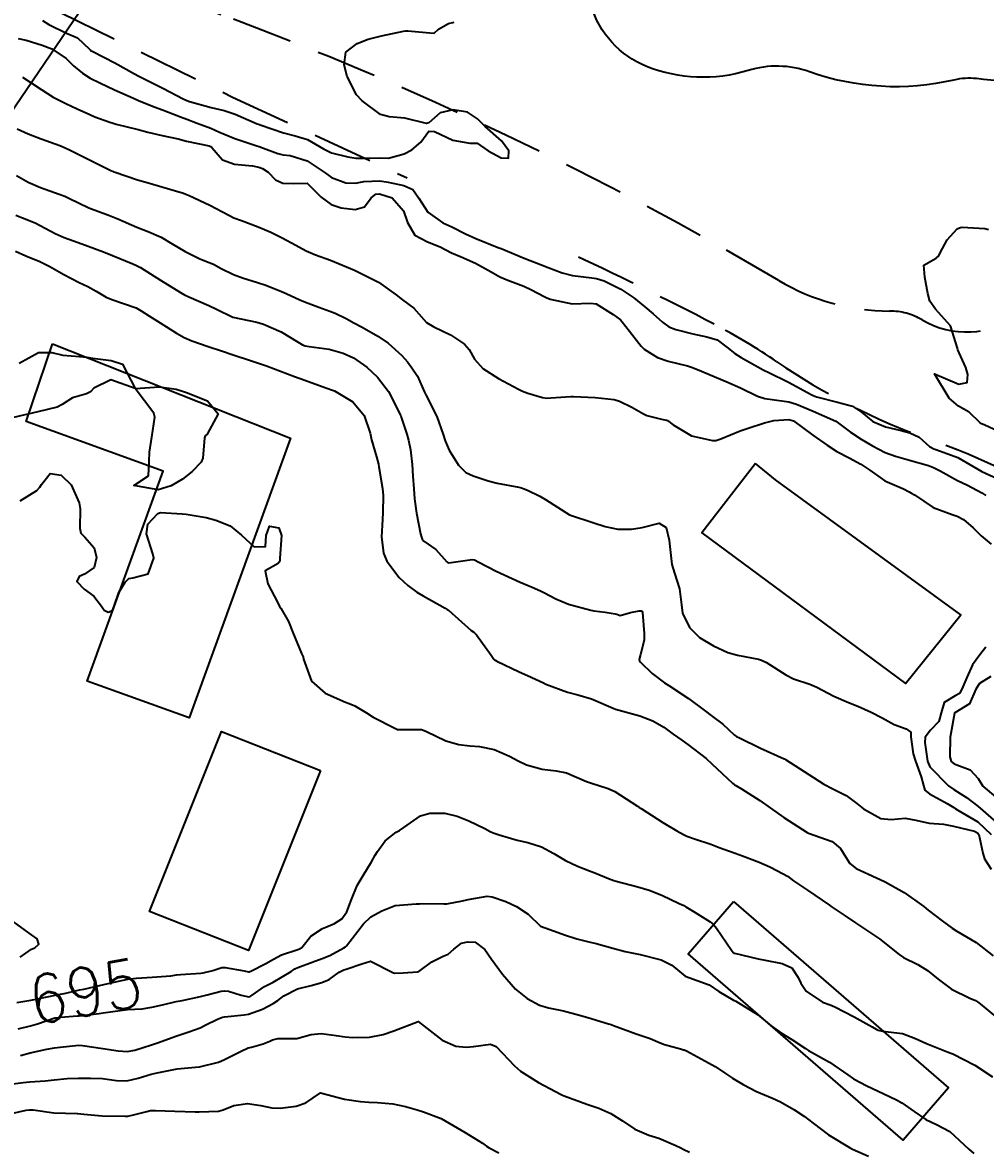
# Model space of a CAD drawing. Header units: metres. Extents: x 298520 to 308411, y 7433745 to 7450750.
# Drawn here: x 301433.8 to 301513.3, y 7442893 to 7442986.2 of the extents above; entities that cross this region are included whole.
import ezdxf
from ezdxf.enums import TextEntityAlignment as Align

# ---------------------------------------------------------------- set-up
doc = ezdxf.new("R2010")
doc.units = ezdxf.units.M
doc.header["$LTSCALE"] = 10
doc.linetypes.add('CONTINUO', pattern=[0])
doc.linetypes.add('DASHED', pattern=[0.75, 0.5, -0.25])
for name, color, linetype in [('Cotas', 45, 'Continuous'), ('Curvas de Nivel 1m', 11, 'Continuous'), ('Curvas de Nivel 5m', 15, 'Continuous'), ('Edificações', 30, 'Continuous'), ('Hidrografia', 140, 'Continuous'), ('TEXTO', 45, 'Continuous'), ('Vias Secundárias', 230, 'DASHED')]:
    doc.layers.add(name, color=color, linetype=linetype)
doc.styles.add('Style-STANDARD', font='STANDARD.shx')

msp = doc.modelspace()

# ---------------------------------------------------------------- linework, layer by layer
at = {"layer": 'Curvas de Nivel 1m', "flags": 128}
for points, elevation in [([(301435.427628444, 7442986.314075991), (301435.9501682712, 7442985.994727493), (301437.4158877445, 7442985.27704403), (301438.3235662673, 7442984.877860625), (301439.3060000202, 7442983.951453763), (301439.3516846452, 7442983.900035478), (301439.4019867942, 7442983.856948996), (301439.5847719786, 7442983.764471498), (301441.3918944536, 7442982.827714934), (301443.02878358, 7442981.913541341), (301443.3802091356, 7442981.729455428), (301443.719846527, 7442981.562808977), (301445.3656406551, 7442980.728223394), (301447.0438199121, 7442979.863090978), (301447.3515368885, 7442979.72195842), (301447.5661259298, 7442979.642484134), (301449.3458663688, 7442979.13490646), (301450.4160241665, 7442978.89629729), (301451.3405820038, 7442978.576469954), (301453.1622483826, 7442977.791706692), (301453.3320216851, 7442977.730292059), (301453.4119259136, 7442977.708585041), (301455.3220893999, 7442977.038139711), (301456.2811904582, 7442976.787659003), (301457.313999393, 7442976.478805916), (301458.6374676534, 7442975.7266545), (301459.2997210166, 7442975.400371235), (301460.6475658875, 7442975.050870156), (301461.2954745605, 7442974.945725627), (301462.037933077, 7442974.940135427), (301463.2960395627, 7442974.982225853), (301464.0010590597, 7442974.957754375), (301465.299366195, 7442975.294889079), (301465.9196057191, 7442975.640749677), (301466.6607879713, 7442976.278427036), (301467.3263133826, 7442977.179738558), (301467.7825842999, 7442977.15892014), (301469.3153296642, 7442976.427490664), (301470.7101916516, 7442976.180778214), (301471.3121353727, 7442976.184537895), (301472.2286433094, 7442975.560742743), (301473.2971514922, 7442974.973418799), (301473.9017332501, 7442974.939086766), (301473.9372786925, 7442975.543656389), (301473.3154691746, 7442976.386791355), (301471.9893135034, 7442977.563436042), (301471.3390639477, 7442978.184664342), (301470.5112506376, 7442978.749166669), (301469.3463648669, 7442978.944756263), (301468.2690147624, 7442978.685395525), (301467.335308208, 7442977.859090372), (301467.1332944796, 7442977.823655613), (301465.339053311, 7442978.253600667), (301464.0404296775, 7442978.359999694), (301463.34183966, 7442978.562235579), (301461.8232229967, 7442979.685296947), (301461.3601111476, 7442980.169589563), (301460.5872693677, 7442981.701934723), (301460.3439703608, 7442982.657264618), (301460.4856404201, 7442983.703759157), (301461.4102233049, 7442984.420600066), (301462.3061311435, 7442984.78894346), (301463.4167242611, 7442985.050695685), (301465.2239894448, 7442985.4459961), (301465.421241077, 7442985.472377277), (301465.5865809228, 7442985.473030049), (301467.4198127376, 7442985.309543332), (301467.7542359856, 7442985.281988014), (301468.1123298539, 7442985.613105878), (301468.9570012994, 7442986.077741288), (301469.4315295945, 7442986.174152686)], 687), ([(301433.4109168405, 7442984.82995363), (301434.080271718, 7442984.690588219), (301435.4058765196, 7442984.295921535), (301436.2032983117, 7442983.991996193), (301437.3949574461, 7442983.184014186), (301437.9986696094, 7442982.580510915), (301438.7302850528, 7442981.959789487), (301439.3770301029, 7442981.559482311), (301440.1507137057, 7442981.162716384), (301441.3629682647, 7442980.600064036), (301442.9361356538, 7442979.91416782), (301443.35105833, 7442979.724102567), (301444.6346495267, 7442979.179511132), (301445.343421333, 7442978.930402875), (301446.8291945039, 7442978.373899022), (301447.335989725, 7442978.167242073), (301448.2036415293, 7442977.851292762), (301449.3266223852, 7442977.420338728), (301450.0506990814, 7442977.100356853), (301451.3143519026, 7442976.572306557), (301453.1279991121, 7442975.969357743), (301453.3047095633, 7442975.909483936), (301453.6751677031, 7442975.784416248), (301454.8689950857, 7442975.336818434), (301455.297585203, 7442975.22678987), (301455.8803543182, 7442975.170897596), (301457.2928356323, 7442974.731832808), (301458.7620664301, 7442973.725208513), (301459.2791874547, 7442973.347015039), (301460.4772019609, 7442972.90422811), (301461.2748271829, 7442972.880987867), (301461.9469555322, 7442973.012546862), (301463.276883231, 7442973.066592679), (301463.982564052, 7442972.956218977), (301465.2733478437, 7442972.693053952), (301465.9939203216, 7442972.362908886), (301466.4932792643, 7442971.631544574), (301467.2458933106, 7442970.485067097), (301468.4950776383, 7442969.6073784), (301469.2295348123, 7442969.261750814), (301470.3497935283, 7442968.708735727), (301471.2203881748, 7442968.317087053), (301473.1031185291, 7442967.551097991), (301473.2122615392, 7442967.506282337), (301473.288200426, 7442967.472806142), (301475.2004456911, 7442966.698559123), (301476.5413575582, 7442966.16109964), (301477.1891707011, 7442965.916893123), (301478.3328159666, 7442965.488501018), (301479.1805398383, 7442965.242253404), (301480.777144314, 7442965.054270899), (301481.1785770571, 7442965.015975289), (301481.7944205246, 7442964.826143183), (301483.1699884231, 7442964.137111884), (301484.2530561995, 7442963.419098615), (301485.1554917422, 7442962.667443798), (301485.8443852518, 7442962.094104883), (301486.622839029, 7442961.387801177), (301487.1374188269, 7442961.01343485), (301487.7188440637, 7442960.789455812), (301489.1290850458, 7442960.437849439), (301490.2732574704, 7442960.200971001), (301491.121747548, 7442959.92868292), (301491.938488459, 7442959.327616437), (301492.5910696818, 7442958.801069402), (301493.1046548828, 7442958.48375786), (301494.9323221607, 7442957.453839495), (301495.0939168088, 7442957.389950461), (301495.1649675518, 7442957.360266829), (301495.2990210569, 7442957.286908448), (301497.0802210626, 7442956.413583898), (301498.855479449, 7442955.452702779), (301499.0643735132, 7442955.337080603), (301499.328109923, 7442955.237348078), (301501.0586000861, 7442954.788278185), (301502.3026688166, 7442954.448569548), (301503.0506874468, 7442953.967014262), (301503.9960721933, 7442953.180468454), (301505.0386307613, 7442952.741345706), (301506.3324027389, 7442952.447072432), (301507.0340548287, 7442952.258183685), (301507.8021645608, 7442951.909958961), (301508.6595007011, 7442951.125451252), (301509.020299554, 7442950.945483319), (301509.2775572159, 7442950.85889715), (301511.0097127638, 7442950.219697302), (301512.9929173043, 7442949.070000003), (301514.9839485963, 7442948.153129213)], 688), ([(301433.7655190759, 7442981.635745386), (301435.3616603431, 7442980.582869257), (301436.3107249763, 7442979.990421928), (301437.3476502236, 7442979.453291942), (301438.2885013013, 7442979.025515319), (301439.3387403708, 7442978.542306656), (301439.7494451504, 7442978.366217756), (301440.9981786191, 7442977.935021084), (301441.2523728159, 7442977.85144919), (301441.3318028597, 7442977.818555544), (301441.5038763895, 7442977.754701856), (301443.3238843735, 7442977.307804616), (301444.1237503141, 7442977.09508071), (301445.3169480015, 7442976.815379817), (301446.641213972, 7442976.538497836), (301447.3105167078, 7442976.366626911), (301449.1826333897, 7442975.96333681), (301449.3041911015, 7442975.924919816), (301449.421161596, 7442975.838226339), (301450.2850228776, 7442974.817300983), (301451.2894362927, 7442974.461898846), (301452.758684547, 7442974.324823322), (301453.2870892948, 7442974.207199058), (301453.5898207917, 7442974.089306869), (301454.0517898849, 7442973.778466915), (301454.677797441, 7442973.169858354), (301455.2741276035, 7442972.88102992), (301456.1673019791, 7442972.857748972), (301457.2743335262, 7442972.881622197), (301458.4342866471, 7442971.72828631), (301459.2537698161, 7442971.110167464), (301460.0992270163, 7442970.858218931), (301461.2481364441, 7442970.70460933), (301462.0114349212, 7442970.922484478), (301462.5629245616, 7442971.676999931), (301462.9522882985, 7442971.986904342), (301463.2662321171, 7442972.001481285), (301464.2942070915, 7442971.659687105), (301465.247102252, 7442970.595663187), (301465.5645665747, 7442969.645025264), (301466.1834886823, 7442968.596547337), (301467.2172040426, 7442968.048673828), (301468.2678329395, 7442967.609450847), (301469.2056965063, 7442967.11861347), (301469.9846927591, 7442966.804718697), (301471.1935253039, 7442966.277199981), (301472.4777484898, 7442965.557051691), (301473.1789382226, 7442965.152091838), (301473.8472303844, 7442964.872266456), (301475.1713610499, 7442964.374374568), (301475.7556647164, 7442964.108075449), (301476.9148064964, 7442963.503721665), (301477.067816606, 7442963.407253284), (301477.1616113367, 7442963.369403246), (301477.3493568581, 7442963.309793995), (301479.1573941443, 7442962.927684003), (301480.6790695995, 7442962.978128728), (301481.157556711, 7442962.913940682), (301482.5551048043, 7442962.029687503), (301483.1444350516, 7442961.58177474), (301483.290690529, 7442961.42852227), (301483.898457077, 7442960.655284095), (301484.8529814797, 7442959.412599362), (301485.1104980213, 7442959.168071711), (301486.2009857861, 7442958.490641048), (301487.1008622798, 7442958.174497553), (301488.6826792218, 7442957.778525725), (301489.0957996888, 7442957.648238457), (301489.8424614756, 7442957.352504563), (301491.0851210346, 7442956.820248696), (301491.9316719415, 7442956.475699541), (301493.0727802123, 7442955.967527205), (301494.4649844603, 7442955.295979332), (301495.060989903, 7442955.097259875), (301496.6572906708, 7442954.864413634), (301497.0584975426, 7442954.818023832), (301497.6767813514, 7442954.633734662), (301499.0509953741, 7442954.047806988), (301500.9293891235, 7442953.221135285), (301501.0422156433, 7442953.149833901), (301502.1399375969, 7442952.309371279), (301503.0284796631, 7442951.746235885), (301503.9661499157, 7442951.180567676), (301505.0146537439, 7442950.619095978), (301505.8515093011, 7442950.320377753), (301507.005602226, 7442949.995661453), (301508.5738868023, 7442949.551792856), (301508.9971581674, 7442949.402724211), (301509.549762796, 7442949.114431548), (301510.9851844261, 7442948.326712189), (301511.8176014382, 7442947.923776114), (301512.9753082456, 7442947.309094142), (301513.3285121624, 7442947.066444054)], 689), ([(301433.277780961, 7442973.516365665), (301434.2319250605, 7442972.97502242), (301435.2682008594, 7442972.528355512), (301436.8070967072, 7442971.98455821), (301437.2602817106, 7442971.804293761), (301437.5921135936, 7442971.642448479), (301439.2463373966, 7442970.854672826), (301440.9521222638, 7442970.219347177), (301441.2356885836, 7442970.114751958), (301441.6491981433, 7442969.925837195), (301443.2262582994, 7442969.244099521), (301444.1950413935, 7442968.86781409), (301445.2182332996, 7442968.411599536), (301446.1384464672, 7442967.870744712), (301447.2066101554, 7442967.229285117), (301448.4219931357, 7442966.626498398), (301449.1978440908, 7442966.332678658), (301449.5492214966, 7442966.187484786), (301450.1922179144, 7442965.825010493), (301451.1856324487, 7442965.324342964), (301451.9303618922, 7442965.053838547), (301453.1762619696, 7442964.679644357), (301453.8557368175, 7442964.465670519), (301455.1646236462, 7442963.930634197), (301455.5372265813, 7442963.756256911), (301456.6640686022, 7442963.253499042), (301457.1561259773, 7442963.060867307), (301458.231850529, 7442962.649472169), (301459.1489081133, 7442962.319080904), (301459.5902068577, 7442962.156218033), (301460.4912364774, 7442961.699775215), (301461.137855762, 7442961.352563857), (301461.8348172176, 7442960.980539178), (301463.1215267993, 7442960.243966338), (301463.9730321281, 7442959.661398856), (301465.1028130865, 7442958.639578217), (301465.5659844259, 7442958.111357543), (301465.9360410334, 7442957.637353146), (301466.3806547405, 7442956.925367701), (301466.9719959869, 7442955.621513823), (301467.0696940045, 7442955.405113349), (301467.9820567151, 7442953.610608609), (301468.511462807, 7442952.121786916), (301468.6833468049, 7442951.603395708), (301469.0113833941, 7442950.831072661), (301469.7652540543, 7442949.588414952), (301470.3896403971, 7442948.981655694), (301470.9842993087, 7442948.708200452), (301472.2382492796, 7442948.299509807), (301472.9784269425, 7442948.100963828), (301474.7455193577, 7442947.761991847), (301474.9747451755, 7442947.712787123), (301475.1134528112, 7442947.667056908), (301475.4620185486, 7442947.522663484), (301476.4968042471, 7442947.035671922), (301476.9655001388, 7442946.758283454), (301478.9529173042, 7442945.480000003), (301480.9432745359, 7442944.81714878), (301481.880118861, 7442944.504558804), (301482.9357824945, 7442944.287679352), (301484.061883336, 7442944.292887625), (301484.9330960159, 7442944.427871164), (301486.3517507962, 7442944.80346633), (301486.9334272271, 7442944.430992286), (301487.1674124826, 7442943.377555053), (301487.1861374356, 7442943.111462294), (301487.3843138277, 7442941.375186037), (301487.614541079, 7442940.650314711), (301488.0314339448, 7442939.368414838), (301488.1786622843, 7442938.047876336), (301488.2834421141, 7442937.365694756), (301488.8410498078, 7442936.173250354), (301489.672588678, 7442935.35160329), (301490.8227923869, 7442934.665005514), (301492.0235209652, 7442934.113134302), (301492.8114521619, 7442933.878990512), (301494.5414581005, 7442933.558095227), (301494.8057782606, 7442933.480730425), (301495.1957774993, 7442933.286071401), (301496.792740332, 7442932.252302781), (301497.4500922718, 7442931.92066074), (301498.7854469691, 7442931.492966489), (301499.3663310399, 7442931.234165866), (301500.7720847993, 7442930.497833), (301501.9909152806, 7442929.975210211), (301502.7600936503, 7442929.668423067), (301503.8536438007, 7442929.178992739), (301504.7482763079, 7442928.705900374), (301505.7519243046, 7442928.150811044), (301506.7394818542, 7442927.806454998), (301507.1257364327, 7442927.533095887), (301507.1225691991, 7442927.144155225), (301507.3158064761, 7442925.737966176), (301507.5082844371, 7442925.138069496), (301507.9873551226, 7442923.83674682), (301508.1696038123, 7442923.127699706), (301508.2915308433, 7442922.738301327), (301508.6761146055, 7442922.43973013), (301510.1331229836, 7442921.64049724), (301510.6649025783, 7442921.298527414), (301510.7843095015, 7442921.218387443), (301510.9937692416, 7442921.095037224), (301512.64854737, 7442920.11679437), (301513.7685632549, 7442919.062965314)], 691), ([(301433.236239475, 7442970.251478054), (301433.7895802829, 7442970.02165006), (301434.8159339709, 7442969.593338041), (301435.2268780845, 7442969.396078023), (301436.4704602506, 7442968.737456189), (301437.2170243988, 7442968.390709456), (301438.361095442, 7442967.968518223), (301439.2100186913, 7442967.670138707), (301440.4676961927, 7442967.203224959), (301441.2027909635, 7442966.917365922), (301442.8984382365, 7442966.210428144), (301443.1946777768, 7442966.086047256), (301443.310856232, 7442966.02501965), (301443.5157121503, 7442965.90515808), (301445.1778383569, 7442964.874736845), (301446.8104447997, 7442963.863524728), (301447.1609969062, 7442963.667960202), (301447.520158163, 7442963.495542157), (301449.152144001, 7442962.762669677), (301449.8007972241, 7442962.481595766), (301451.1429173042, 7442961.810000003), (301453.1370832046, 7442961.401060025), (301453.6857885585, 7442961.233350292), (301455.1252962148, 7442960.595260706), (301456.549536099, 7442959.748450721), (301456.9025801289, 7442959.534869194), (301457.1100231395, 7442959.450583532), (301457.4593778161, 7442959.386540288), (301459.1075362432, 7442959.181893895), (301460.2486420631, 7442958.847117715), (301461.1004565662, 7442958.443926192), (301462.2091324001, 7442957.678837852), (301463.0847758568, 7442956.855855257), (301463.9966580634, 7442955.660762597), (301464.9885269328, 7442953.705770842), (301465.012187148, 7442953.650307304), (301465.042058091, 7442953.564078679), (301465.5209507197, 7442952.135705859), (301465.6576786577, 7442951.640478583), (301465.8087223052, 7442950.840261855), (301465.9460798306, 7442949.635702565), (301466.0185612143, 7442948.669761638), (301466.0756207558, 7442947.633459452), (301466.1375782488, 7442946.805337657), (301466.3030761651, 7442945.629747622), (301466.6497641003, 7442943.901472596), (301466.7126419166, 7442943.623154135), (301466.772705739, 7442943.473506547), (301466.9198679521, 7442943.315064789), (301467.9127825978, 7442942.609867966), (301468.8030918367, 7442941.600998259), (301468.9018825217, 7442941.531014496), (301468.9888327935, 7442941.511903917), (301469.5557348783, 7442941.593471828), (301470.9050442103, 7442941.792690599), (301471.0875155032, 7442941.76002894), (301471.447618049, 7442941.571829491), (301472.8921666149, 7442940.833287382), (301474.2061077013, 7442940.213733708), (301474.8787087888, 7442939.916098974), (301475.8471011939, 7442939.515387245), (301476.5587327405, 7442939.193592286), (301476.8682481273, 7442939.033082304), (301477.8121661998, 7442938.541776382), (301478.8591396773, 7442938.102237311), (301480.6992770435, 7442937.616744108), (301480.8541745184, 7442937.585721415), (301480.9577288578, 7442937.562217212), (301481.873779939, 7442937.444687064), (301482.7268135348, 7442937.307017615), (301482.8512652575, 7442937.264795325), (301483.1205779003, 7442937.156932123), (301483.9672030185, 7442937.418857146), (301484.7049027392, 7442937.561004761), (301484.854391514, 7442937.557420981), (301484.948170628, 7442937.502895572), (301484.9794733765, 7442937.408101662), (301485.1053605154, 7442935.675699571), (301485.1167018618, 7442935.405743235), (301485.1038723256, 7442935.130792545), (301484.8109434581, 7442933.945076928), (301484.6883324242, 7442933.527493129), (301484.7304917823, 7442933.410724259), (301484.8019636042, 7442933.314629999), (301485.7808018452, 7442932.383184432), (301486.7852071402, 7442931.608983594), (301487.1378062478, 7442931.376451114), (301488.7673310825, 7442930.320918556), (301490.0561860935, 7442929.346967316), (301490.7477572405, 7442928.823993625), (301491.6151354598, 7442928.200381076), (301492.534959604, 7442927.312969368), (301492.641136835, 7442927.220491327), (301492.7315517415, 7442927.173443727), (301492.989969076, 7442927.047755267), (301494.7220147712, 7442926.199746695), (301496.6558828271, 7442925.328186692), (301496.713321728, 7442925.310442377), (301496.7426815933, 7442925.299027552), (301496.7847991207, 7442925.268921776), (301498.6945714345, 7442924.016942014), (301499.9418186775, 7442923.22741099), (301500.6792110609, 7442922.849375667), (301501.7754812065, 7442922.305025196), (301502.667362545, 7442921.634524074), (301503.2147971559, 7442921.184481204), (301504.6514129866, 7442920.403045491), (301505.500589726, 7442920.311066859), (301506.6518265873, 7442920.410618877), (301507.538751817, 7442920.247490328), (301508.6463672803, 7442920.016665074), (301509.8288362888, 7442919.924489167), (301510.6428927821, 7442919.76503186), (301512.3810567745, 7442919.338252933), (301512.6350341348, 7442919.220416434), (301512.7370316883, 7442919.078438288), (301513.0661795659, 7442917.522042902), (301513.214652298, 7442917.070973979), (301513.7589066939, 7442916.21712827)], 691.9999999999999), ([(301515.0330698007, 7442952.065249653), (301513.2283895478, 7442952.880780846), (301513.0418070469, 7442952.958974264), (301512.9635520917, 7442952.992599276), (301512.8620833415, 7442953.072712513), (301511.9319583107, 7442953.967035044), (301511.0564618072, 7442954.454450287), (301510.3017004761, 7442955.107612172), (301509.0929173043, 7442957.120000003), (301511.0806424787, 7442956.281678297), (301511.7667778066, 7442956.405615832), (301511.8456814258, 7442957.088708542), (301511.6572584395, 7442957.650372299), (301511.1107066099, 7442958.87893057), (301511.0130602594, 7442959.100998574), (301510.9661783985, 7442959.250463248), (301510.3920431977, 7442961.107508745), (301509.156498972, 7442962.478166771), (301508.6833568302, 7442963.124795609), (301508.5346268874, 7442963.760983156), (301508.2782859012, 7442965.129046317), (301508.2122144442, 7442966.115339992), (301509.2065649657, 7442966.696510762), (301509.442382686, 7442966.884710628), (301509.5582167432, 7442967.116547008), (301510.1239173043, 7442968.211000003), (301510.9652632049, 7442969.102676544), (301511.1501310447, 7442969.184458713), (301511.2340071158, 7442969.20898116), (301511.3752279122, 7442969.238788071), (301513.2336195832, 7442969.140227898), (301513.5279132137, 7442969.067050044)], 688), ([(301433.2051975091, 7442967.258020489), (301434.059558249, 7442966.875189439), (301435.1970637092, 7442966.414640497), (301436.0284814353, 7442965.991644362), (301437.183130486, 7442965.327545452), (301438.4616481766, 7442964.679067841), (301439.168518538, 7442964.333415587), (301439.8703681577, 7442963.94938824), (301440.6898894932, 7442963.468680802), (301441.1562730426, 7442963.265573841), (301442.1251473183, 7442962.948331), (301443.1496718135, 7442962.585450927), (301443.5862261005, 7442962.34233581), (301444.2699469406, 7442961.893094559), (301445.1348637232, 7442961.3430946), (301446.4857029036, 7442960.503133551), (301447.1172034974, 7442960.145746209), (301447.7686164817, 7442959.853443012), (301449.1083148868, 7442959.379758258), (301450.2803835777, 7442958.998073549), (301451.1020499322, 7442958.723262798), (301452.6955477344, 7442958.195397241), (301453.0956778555, 7442958.066055128), (301453.927699913, 7442957.781652178), (301455.0887836767, 7442957.356637242), (301456.2450354015, 7442956.913105276), (301457.0814911114, 7442956.597380716), (301458.8269358309, 7442955.9709508), (301459.0746055056, 7442955.888820141), (301459.2011717281, 7442955.845079813), (301459.5305498214, 7442955.713135515), (301461.0598692539, 7442954.820129979), (301461.9894277916, 7442953.6805349), (301462.4743121344, 7442952.229688106), (301462.6007811059, 7442951.674221366), (301463.0021431565, 7442950.285056823), (301463.1638070151, 7442949.668291106), (301463.208156928, 7442949.450412104), (301463.5124612161, 7442947.664604564), (301463.5620513232, 7442947.068964287), (301463.541557176, 7442945.664113605), (301463.5067281849, 7442945.10213301), (301463.4233373953, 7442943.664995803), (301463.5710350102, 7442942.324887656), (301463.8605226214, 7442941.66042395), (301464.8829058385, 7442940.315902291), (301465.5866210826, 7442939.639294446), (301466.3436984289, 7442939.103880607), (301466.864670694, 7442938.795338976), (301468.6747877427, 7442937.781728142), (301468.8536402387, 7442937.672293452), (301468.9458995686, 7442937.59907018), (301470.8364487076, 7442935.933140334), (301471.0347610008, 7442935.776847568), (301471.2543036563, 7442935.573679209), (301472.4773725494, 7442933.885459827), (301472.7035951238, 7442933.551489837), (301472.7523189869, 7442933.50065412), (301472.802118794, 7442933.470148981), (301472.9550532365, 7442933.394790618), (301474.7926137598, 7442932.499645554), (301475.4708403491, 7442932.20089525), (301476.7838192821, 7442931.590197794), (301476.9890749803, 7442931.497938426), (301478.7732769031, 7442930.837306595), (301479.6236509299, 7442930.617927962), (301480.7654246467, 7442930.293822835), (301482.7529173043, 7442929.430000003), (301484.7475500536, 7442928.873274936), (301485.8185078487, 7442928.468719496), (301486.7384426699, 7442927.932536562), (301487.5053263323, 7442927.372275913), (301488.225480703, 7442926.865123714), (301488.7244577921, 7442926.514048784), (301490.2249415958, 7442925.344879761), (301490.7065810035, 7442924.917579952), (301492.4046004991, 7442923.314174756), (301492.5584205989, 7442923.1885849), (301492.6809417253, 7442923.112442107), (301493.1435741396, 7442922.84003697), (301494.6687904245, 7442921.877312024), (301495.511567477, 7442921.281513501), (301496.6509512741, 7442920.472264664), (301498.5545229504, 7442919.241175919), (301498.6025269239, 7442919.210361861), (301498.6325052028, 7442919.198789854), (301498.6862580703, 7442919.185581647), (301500.62570034, 7442918.498303577), (301501.3182504085, 7442917.907874367), (301501.7685135786, 7442917.20266606), (301502.100105426, 7442916.689881489), (301502.6037530798, 7442916.273577563), (301504.2842902265, 7442915.484861973), (301504.5947485005, 7442915.353119629), (301504.9950731033, 7442915.165978446), (301506.5799671016, 7442914.286653162), (301508.1930239737, 7442913.125548403), (301508.3928643392, 7442912.95415627), (301508.5597924919, 7442912.807518769), (301509.7121480735, 7442911.947552451), (301510.5453431509, 7442911.342584664), (301510.9361024319, 7442911.096068152), (301512.5287647522, 7442910.136496529), (301513.9295160742, 7442909.058751022)], 693), ([(301433.4986050837, 7442958.023914686), (301435.1019273431, 7442958.901003882), (301436.1856270755, 7442958.905619329), (301437.0998963279, 7442958.677902369), (301438.4942712894, 7442958.570739876), (301439.0983618704, 7442958.504456624), (301439.5674995309, 7442958.422835144), (301441.0960521926, 7442958.243488834), (301442.0280242062, 7442957.920648935), (301443.0729173043, 7442955.910000003), (301445.0747177203, 7442956.060041613), (301446.4592809406, 7442955.866136367), (301447.0701986413, 7442955.678755806), (301447.3295538664, 7442955.596849823), (301449.0589952866, 7442954.911865499), (301449.9195063925, 7442953.826851168), (301449.0260829934, 7442952.156568921), (301448.865954775, 7442952.000133492), (301448.8093068243, 7442951.842136108), (301448.6672343247, 7442950.173949048), (301448.5390814847, 7442949.844538363), (301447.7884447691, 7442949.048401278), (301446.9785035381, 7442948.418623383), (301446.0462745631, 7442947.873899645), (301444.969583971, 7442947.55666667), (301442.9729173043, 7442947.910000003), (301444.1711341841, 7442948.707980762), (301444.2445085636, 7442949.897484091), (301444.2520334255, 7442950.649688041), (301444.4574424551, 7442951.888482126), (301444.6920174956, 7442953.537785834), (301444.621109124, 7442953.886327126), (301443.0729173043, 7442955.910000003), (301441.0799296624, 7442956.63123582), (301439.6715736007, 7442955.951020159), (301439.3853093099, 7442955.63809352), (301439.0656792655, 7442955.47746409), (301437.8937506376, 7442955.138333336), (301437.0522582709, 7442954.602731113), (301436.6491062052, 7442954.383806309), (301435.0429173043, 7442954.000000004), (301433.0379055548, 7442953.52882505)], 694), ([(301433.5729555844, 7442946.634690803), (301434.9678561729, 7442947.493886868), (301435.2132051507, 7442947.754857857), (301435.3349128999, 7442947.996380048), (301436.0709949012, 7442948.900143061), (301436.9807258535, 7442948.760854923), (301437.8039281392, 7442947.971689896), (301438.4487723656, 7442946.474329688), (301438.5310929419, 7442945.964218247), (301438.5215599496, 7442944.371544094), (301438.605711715, 7442943.963172059), (301438.9196596507, 7442943.634234645), (301439.7061743133, 7442942.743374413), (301439.8745482464, 7442941.945425539), (301439.6987123818, 7442941.139967511), (301438.8821302088, 7442940.574193639), (301438.4637498047, 7442940.379552465), (301438.2705033623, 7442939.966054414), (301438.8666757045, 7442939.335840032), (301439.6735523219, 7442938.760322274), (301440.2886000284, 7442937.938464764), (301440.5232006099, 7442937.608444612), (301440.8479473777, 7442937.433007341), (301441.2056622452, 7442937.570128902), (301441.3345070387, 7442937.925184106), (301441.7311381086, 7442939.054441406), (301442.2399803116, 7442939.916329374), (301442.5594975883, 7442940.231374535), (301442.8783450277, 7442940.271848232), (301444.1629756288, 7442940.617960503), (301444.6287911216, 7442941.892741265), (301444.5474921412, 7442942.252605474), (301444.0164821688, 7442943.899064355), (301444.1352843564, 7442944.697623635), (301444.9482821174, 7442945.580987548), (301445.1737517096, 7442945.662439678), (301446.9484135041, 7442945.55974666), (301447.2782693724, 7442945.526390268), (301448.9441623559, 7442945.25633678), (301449.7271603601, 7442945.042175942), (301450.9342141922, 7442944.563125866), (301451.8556942, 7442943.800672234), (301452.9133863935, 7442942.836908928), (301453.8308016753, 7442942.863774535), (301453.8971149936, 7442943.780258026), (301454.1626308182, 7442944.549583101), (301454.9325362034, 7442944.411259947), (301455.1539895604, 7442943.766533919), (301455.0286072239, 7442941.892578786), (301455.0275396882, 7442941.768130668), (301455.0249341712, 7442941.644266888), (301454.8984139467, 7442941.469776165), (301453.8026847321, 7442940.867395838), (301454.0289596904, 7442939.77843958), (301454.857343589, 7442938.212628479), (301455.0048282326, 7442937.91815076), (301455.0945271819, 7442937.766375855), (301455.7474203237, 7442936.661866809), (301456.0983589457, 7442935.751018378), (301456.8072612414, 7442934.029595815), (301456.9424670457, 7442933.738604506), (301456.9815581053, 7442933.557750298), (301457.6525306419, 7442931.731303872), (301458.7683328689, 7442930.747704314), (301460.4509007992, 7442930.009681902), (301460.755960021, 7442929.901833545), (301461.2160876901, 7442929.693052447), (301462.1829245032, 7442929.114115935), (301462.7439336129, 7442928.771630872), (301464.5277731618, 7442927.859288473), (301464.7339550413, 7442927.753773713), (301464.8219529383, 7442927.736831786), (301466.7341069482, 7442927.738964401), (301467.0845117137, 7442927.616484059), (301468.7250326768, 7442926.811537259), (301469.7938936993, 7442926.517589741), (301470.7212279688, 7442926.411066445), (301471.5012473222, 7442926.348816902), (301472.7184962998, 7442926.107899548), (301473.99473728, 7442925.537181804), (301474.7071578321, 7442925.146035192), (301475.3995891823, 7442924.822414261), (301476.6973694162, 7442924.463474132), (301477.8421771792, 7442924.34207871), (301478.693142627, 7442924.161688183), (301480.3528915858, 7442923.46330026), (301480.6815951221, 7442923.327781786), (301482.1254076833, 7442922.886290126), (301482.6749745245, 7442922.635722033), (301484.5442769043, 7442921.411186407), (301484.6618144773, 7442921.336478206), (301484.8576333871, 7442921.210341888), (301486.6429166943, 7442920.056626006), (301487.7925396065, 7442919.372605669), (301488.3441125233, 7442919.078343857), (301488.6287571377, 7442918.943983343), (301489.2648062783, 7442918.715345597), (301490.622226983, 7442918.270967877), (301491.3000971876, 7442918.010170484), (301492.6150893957, 7442917.527209151), (301493.2389671642, 7442917.303739504), (301494.6078377664, 7442916.78204621), (301495.4953086086, 7442916.389782613), (301496.5985536512, 7442915.833634702), (301496.950533129, 7442915.618763952), (301497.4482722684, 7442915.25716968), (301498.5816123241, 7442914.486334657), (301500.4096519722, 7442913.221532657), (301500.5618319197, 7442913.111461545), (301501.7029900717, 7442912.3513581), (301502.5488377536, 7442911.782044933), (301503.4581819099, 7442911.180847357), (301504.5321755824, 7442910.453885209), (301506.1691438227, 7442909.153437738), (301506.5105119736, 7442908.909466933), (301507.6983339736, 7442908.325579626), (301508.5000771812, 7442907.8359877), (301509.3808925131, 7442907.111120252), (301510.4847938429, 7442906.28765387), (301512.0099013456, 7442905.55236982), (301512.4757734233, 7442905.365611905), (301512.6416850943, 7442905.244590374), (301512.8382956345, 7442905.074519329), (301514.4534789444, 7442903.754109349)], 694), ([(301513.7189951044, 7442932.135415581), (301512.787626613, 7442931.540930878), (301512.4931299362, 7442931.074346814), (301511.9700065385, 7442929.876755767), (301510.7533153574, 7442929.12653688), (301510.7358476623, 7442929.117502884), (301510.7313028551, 7442929.100216147), (301510.4309572715, 7442927.408060238), (301510.3660857117, 7442927.103668318), (301510.3371244175, 7442925.483384667), (301510.4606395343, 7442925.10252278), (301510.7101160925, 7442924.913252555), (301512.0378586792, 7442924.421403226), (301512.689310075, 7442923.709277077), (301513.063480088, 7442923.066194376), (301514.6694563776, 7442921.703907328)], 689), ([(301433.4296409171, 7442903.02848645), (301434.4418659644, 7442903.273244013), (301435.0243177681, 7442903.42119648), (301436.4521315012, 7442903.927613135), (301436.496514405, 7442903.935296376), (301436.9227784154, 7442903.975277782), (301438.3200028614, 7442904.086034102), (301438.4450020168, 7442904.098980844), (301440.1045666536, 7442904.286938234), (301440.4487983126, 7442904.332067226), (301441.8341598532, 7442904.53729829), (301442.4533169579, 7442904.603310245), (301443.6703015631, 7442904.682225281), (301444.4565344598, 7442904.79781037), (301445.3254123936, 7442905.011540596), (301446.4639733859, 7442905.263738779), (301446.9567203167, 7442905.363917726), (301448.4706092209, 7442905.686127779), (301448.5932470701, 7442905.716616183), (301449.0178908493, 7442905.834550269), (301450.1808115388, 7442906.118006895), (301450.4762672166, 7442906.154991234), (301450.7788971906, 7442906.11840613), (301451.8425862758, 7442905.799454968), (301452.4709287039, 7442905.657426648), (301452.5805609082, 7442905.679624329), (301452.7301057467, 7442905.787428119), (301453.7496645456, 7442906.507863929), (301454.4840601307, 7442906.884282642), (301455.9594258872, 7442907.748002375), (301456.2714171567, 7442907.968246347), (301456.4980329457, 7442908.081042768), (301457.6996219436, 7442908.533429764), (301458.5095348465, 7442908.827836154), (301459.1430579726, 7442909.084119724), (301460.2997007066, 7442909.702232171), (301460.4370928755, 7442909.787558259), (301460.5246558976, 7442909.873859331), (301461.9458728508, 7442911.67895567), (301462.5489449741, 7442912.272766997), (301463.447810744, 7442912.767229929), (301464.5585410233, 7442913.21237191), (301466.293442898, 7442913.357195756), (301466.5602791804, 7442913.356187617), (301466.8021513858, 7442913.37593291), (301468.5603052574, 7442913.338795315), (301468.8140459678, 7442913.343798035), (301470.1176385195, 7442913.584452791), (301470.4652786237, 7442913.680116823), (301470.5649075505, 7442913.712683082), (301472.1428162317, 7442913.982896032), (301472.5686488391, 7442913.932102329), (301473.6839023679, 7442913.538790152), (301474.558966602, 7442913.134929783), (301475.532328959, 7442912.49492127), (301476.5429173043, 7442911.510000004), (301478.0181865225, 7442910.968257607), (301478.5359289842, 7442910.781167993), (301479.5379208947, 7442910.464895331), (301480.5304554208, 7442910.213811664), (301481.1326405928, 7442910.054631133), (301482.5166160158, 7442909.676580775), (301483.5462506376, 7442909.41966667), (301484.5108329049, 7442909.20156007), (301484.7730916025, 7442909.14456966), (301486.5062010463, 7442908.718374207), (301487.4055015063, 7442908.279995487), (301488.4929173043, 7442907.360000003), (301490.4860147382, 7442906.649743398), (301491.2599923658, 7442906.10759301), (301492.4737999416, 7442905.398263732), (301492.6735694613, 7442905.307993482), (301494.4566676356, 7442904.206688758), (301495.5977421429, 7442903.278451755), (301496.4368794495, 7442902.66621452), (301497.3049505124, 7442902.130200706), (301498.4243946281, 7442901.387732388), (301498.6676389859, 7442901.237552786), (301500.4084740675, 7442900.257117545), (301501.9382235442, 7442899.204546942), (301502.3897403126, 7442898.88230083), (301503.4989126406, 7442898.298124167), (301504.3802905927, 7442897.907328841), (301505.9352873666, 7442897.154376304), (301506.3704887695, 7442896.907146525), (301507.4142642323, 7442896.185075969), (301508.3569000634, 7442895.518275922), (301509.2437403715, 7442895.111091773), (301510.3444356672, 7442894.534557529), (301511.928827681, 7442893.0839409), (301512.3193310728, 7442892.721376856)], 696), ([(301433.5819114139, 7442908.944127871), (301434.5165504476, 7442909.585542896), (301434.8057886707, 7442909.718513266), (301435.1181872609, 7442910.001070954), (301434.9893311358, 7442910.464868938), (301434.5307379536, 7442910.792064931), (301432.8158313062, 7442912.027270864)], 694), ([(301433.6014598983, 7442900.827648468), (301434.4132675761, 7442901.04502719), (301435.7764718757, 7442901.349555699), (301436.4175986567, 7442901.448135251), (301436.8865709472, 7442901.506979621), (301438.4198869574, 7442901.656965313), (301438.7292125577, 7442901.647516967), (301440.4175708583, 7442901.405355405), (301441.6885812117, 7442901.193840547), (301442.4152457454, 7442901.142844112), (301443.0544019862, 7442901.265758055), (301444.4208630452, 7442901.6845741), (301445.0171733537, 7442901.881086162), (301446.4283525643, 7442902.403526006), (301447.5218031601, 7442902.759318473), (301448.4354989988, 7442903.09816946), (301448.924623419, 7442903.348562451), (301449.8850180431, 7442903.825578995), (301450.2914103635, 7442903.975352298), (301450.4458083449, 7442904.012736049), (301452.0665624269, 7442904.177817466), (301452.4495350114, 7442904.23118048), (301453.5914228438, 7442904.643105999), (301454.4630209226, 7442905.110241222), (301454.8694523858, 7442905.361387711), (301455.3581853754, 7442905.756720982), (301456.4787432352, 7442906.322593091), (301457.6027726394, 7442906.607723348), (301458.4841555355, 7442906.843823131), (301459.1031616953, 7442907.097427444), (301459.9345423303, 7442907.705583753), (301460.3064574257, 7442907.891192366), (301460.4965466568, 7442907.941956835), (301461.7951612103, 7442908.389007552), (301462.5070744366, 7442908.61380883), (301464.4105390018, 7442907.650823786), (301464.4924965286, 7442907.607922436), (301465.2056653702, 7442907.639308783), (301466.3934282738, 7442907.722519157), (301466.4950970939, 7442907.765319317), (301467.5721961291, 7442908.544089737), (301468.5143379556, 7442909.028043428), (301468.9332533312, 7442909.179249357), (301469.3994654599, 7442909.591234522), (301470.0252203865, 7442910.087751404), (301470.529253137, 7442910.213583283), (301471.1475828371, 7442910.189203519), (301471.9596797205, 7442909.558448567), (301472.5111987886, 7442908.768765626), (301473.3968335156, 7442907.540960842), (301474.4806735497, 7442906.305624547), (301475.4509181184, 7442905.520219996), (301476.4648504063, 7442904.972206804), (301477.2061910969, 7442904.754392999), (301478.4581466197, 7442904.495287692), (301479.7691721006, 7442904.150845339), (301480.4502765195, 7442903.950614351), (301482.1746246214, 7442903.434024394), (301482.3824537123, 7442903.371033035), (301482.4421141606, 7442903.34968564), (301482.5815775095, 7442903.288538582), (301484.4348784951, 7442902.606119089), (301485.6064390095, 7442902.222972809), (301486.4277268833, 7442901.870957909), (301486.7740426437, 7442901.732434122), (301488.0948252621, 7442901.364921384), (301488.3524600264, 7442901.291286717), (301488.4220137409, 7442901.269643673), (301488.590620624, 7442901.188908737), (301490.4116726026, 7442900.21552984), (301490.9776890958, 7442899.900544771), (301491.8366105423, 7442899.318494605), (301492.3972448214, 7442898.931834481), (301493.2694412644, 7442898.421483049), (301494.3812634535, 7442897.846409949), (301495.7169248708, 7442897.276559928), (301496.3700509994, 7442896.983369516), (301497.4723653981, 7442896.361738986), (301498.3583006024, 7442895.778329813), (301499.071320359, 7442895.232815973), (301500.3385704625, 7442894.263543883), (301502.0594092209, 7442893.202635085), (301502.3217895406, 7442893.087223638), (301503.6293311466, 7442892.493581821)], 697), ([(301432.3785084328, 7442898.402741907), (301433.8188320569, 7442898.578148328), (301434.3822950033, 7442898.635179938), (301435.6463344767, 7442898.728712258), (301436.3851630215, 7442898.796381151), (301437.4541351961, 7442898.902101454), (301438.3877793053, 7442898.950800069), (301439.3874953635, 7442898.950432653), (301440.3874604071, 7442898.909540192), (301441.5486621471, 7442898.759359378), (301442.385054331, 7442898.719135117), (301443.3384564558, 7442898.950716204), (301444.3937090285, 7442899.276114954), (301444.9034541597, 7442899.374218372), (301446.4004664484, 7442899.696609613), (301446.537709991, 7442899.721786183), (301448.0476541464, 7442899.843552634), (301448.376983343, 7442899.866457883), (301448.4031825175, 7442899.866521331), (301449.9647563524, 7442900.267012691), (301450.4091555374, 7442900.443823324), (301451.7718848176, 7442901.155082183), (301452.4193674295, 7442901.43501252), (301452.6928922095, 7442901.51457106), (301453.6469681928, 7442901.777759494), (301454.2019011828, 7442901.995481098), (301454.4262324092, 7442902.101510497), (301454.87024797, 7442902.206258127), (301456.427766295, 7442902.224899077), (301457.6057905187, 7442902.553634401), (301458.4319869234, 7442902.626961922), (301459.6635789409, 7442902.474678536), (301460.4294949506, 7442902.357764632), (301461.0393771995, 7442902.301200991), (301462.4295214735, 7442902.330416932), (301463.5488866462, 7442902.541687847), (301464.4350608665, 7442902.864356223), (301466.4429173043, 7442903.620000003), (301468.427679209, 7442902.076190479), (301469.5533520869, 7442901.588695657), (301470.4220525479, 7442901.493524367), (301471.0122030185, 7442901.571160718), (301472.4248780886, 7442901.746078435), (301472.8871988015, 7442901.54535719), (301474.4071977031, 7442899.958039895), (301474.9072690479, 7442899.524956487), (301476.3892171395, 7442898.596655687), (301478.2605659383, 7442897.59577324), (301478.3737997853, 7442897.538832069), (301478.4914395729, 7442897.478814782), (301480.3662560486, 7442896.793874441), (301481.375614534, 7442896.457382945), (301482.3588383318, 7442896.022102757), (301483.3100341604, 7442895.420428835), (301484.3428768095, 7442894.740633687), (301485.4902973041, 7442894.243752491), (301486.3317998352, 7442893.982168735), (301487.726697373, 7442893.368943302), (301488.1320295507, 7442893.173837195), (301488.3201548656, 7442893.08375613), (301488.8519674187, 7442892.820262007)], 697.9999999999999), ([(301432.8644252407, 7442896.024884923), (301434.0731765672, 7442896.295392069), (301434.3560882544, 7442896.327095021), (301434.6661052842, 7442896.315435805), (301436.3539785831, 7442896.08612789), (301438.2961894288, 7442896.017873897), (301438.353492567, 7442896.01752628), (301438.8429173043, 7442895.955100004), (301440.3517490237, 7442895.82317195), (301442.2553854353, 7442895.81488229), (301442.3518456437, 7442895.802833944), (301442.4619564433, 7442895.798758054), (301442.9300109004, 7442895.904229068), (301444.049406743, 7442896.19964209), (301444.3566743186, 7442896.265701432), (301444.7523877785, 7442896.279582595), (301446.3565453049, 7442896.222800056), (301448.0300928703, 7442896.169346143), (301448.3560562545, 7442896.153895023), (301449.9576280979, 7442896.22327485), (301450.3580187201, 7442896.330141585), (301451.2255508265, 7442896.671033687), (301452.3634677908, 7442896.845048658), (301453.4456766167, 7442896.695568785), (301454.3600684534, 7442896.485114917), (301455.057488338, 7442896.45713116), (301456.3619113007, 7442896.639399654), (301457.1814870514, 7442896.915095515), (301458.3729173043, 7442897.720000003), (301460.3681117179, 7442897.219441368), (301461.6871785312, 7442897.001234963), (301462.3657688369, 7442896.955153264), (301463.0848749292, 7442896.943659397), (301464.3647585452, 7442896.834124096), (301465.4004841762, 7442896.601674206), (301466.3597906129, 7442896.317330869), (301466.8866871704, 7442896.150557744), (301468.3529173043, 7442895.600000003), (301470.336055094, 7442894.455852651), (301471.7555502973, 7442893.558510509), (301472.1008943412, 7442893.333472658), (301472.3193823263, 7442893.196502212), (301473.095893284, 7442892.761408347)], 699)]:
    msp.add_lwpolyline(points, dxfattribs=dict(at, elevation=elevation))
at = {"layer": 'Curvas de Nivel 5m', "flags": 128}
for points, elevation in [([(301433.326207706, 7442977.359040181), (301434.2540299394, 7442976.947817771), (301435.3182803172, 7442976.536301288), (301436.8665013066, 7442975.984464164), (301437.3101770799, 7442975.797318377), (301437.6488004955, 7442975.635591858), (301439.2955752602, 7442974.803863738), (301441.0730621681, 7442973.933147831), (301441.2153580202, 7442973.86411298), (301441.2819393675, 7442973.832206324), (301441.4307512956, 7442973.779179467), (301443.275385378, 7442973.156807385), (301444.248961401, 7442972.871637069), (301445.2698409651, 7442972.572366086), (301447.0824003244, 7442972.044163791), (301447.2641080649, 7442971.979076069), (301447.5425698477, 7442971.857203478), (301449.2514329961, 7442971.074379459), (301450.817165612, 7442970.238414183), (301451.2362005162, 7442970.028880795), (301451.8469897989, 7442969.803859279), (301453.2278687483, 7442969.285144406), (301454.2762086983, 7442968.826972304), (301455.2189302874, 7442968.361298317), (301456.3592391851, 7442967.748536784), (301457.206293128, 7442967.298388254), (301457.9685462005, 7442966.965192708), (301459.1947586567, 7442966.509423502), (301461.1829173043, 7442965.690000003), (301463.1731357803, 7442964.691847605), (301464.6334706444, 7442963.65529447), (301465.1589173372, 7442963.250003293), (301466.0812267623, 7442962.565083981), (301466.9051910887, 7442961.623565897), (301467.1390518893, 7442961.362305677), (301467.7434430673, 7442961.004232469), (301469.1240695523, 7442960.343483211), (301470.2736990998, 7442959.582588277), (301470.6684331875, 7442959.136517969), (301471.1006172145, 7442958.339991019), (301471.7775929812, 7442957.563153247), (301473.0808995356, 7442956.748815426), (301474.7242029163, 7442955.877311204), (301475.065514492, 7442955.703145854), (301475.509014164, 7442955.52330855), (301476.7223620171, 7442955.167874303), (301477.0591925507, 7442955.127524643), (301477.4139131636, 7442955.141913318), (301479.0607358328, 7442955.261852864), (301479.2834257388, 7442955.255036853), (301481.0601238572, 7442955.180655302), (301482.6439445882, 7442955.021397899), (301483.0574423478, 7442954.882504357), (301484.0885809226, 7442954.383615909), (301485.0470842825, 7442953.82669782), (301485.3327117632, 7442953.692621332), (301486.5515379939, 7442953.387370694), (301486.9615876062, 7442953.300683417), (301487.0417701578, 7442953.265285352), (301487.4941731182, 7442952.91962791), (301489.0293987658, 7442952.008146159), (301490.7363387347, 7442951.632368039), (301491.0258610398, 7442951.634373554), (301491.4480827214, 7442951.754641525), (301493.0340080774, 7442952.419077321), (301493.6992309842, 7442952.640427462), (301495.0408797237, 7442953.086241941), (301495.8147967878, 7442953.278421811), (301497.0438458757, 7442953.352857146), (301497.4406213174, 7442953.256022964), (301499.0311623768, 7442952.064507259), (301500.2080851733, 7442951.228148324), (301501.015460589, 7442950.72288565), (301502.0324866448, 7442950.179682358), (301502.9998845411, 7442949.654482457), (301503.7530492173, 7442949.182398683), (301504.9842329053, 7442948.301560108), (301506.5077722118, 7442947.624541966), (301506.9752851179, 7442947.386781363), (301507.1304236329, 7442947.30360766), (301507.431705677, 7442947.143118178), (301508.9574141474, 7442946.08645621), (301510.5481377353, 7442945.504799359), (301510.9470551923, 7442945.375859206), (301511.477125592, 7442945.09198688), (301512.2708541966, 7442944.414572121), (301512.9295925949, 7442943.737529062), (301513.767584785, 7442943.06155333)], 690), ([(301513.3224286918, 7442934.560397478), (301512.811307068, 7442933.908976383), (301512.2118157152, 7442933.078866527), (301511.7455740966, 7442932.038828658), (301511.3498236981, 7442931.091496408), (301511.1397013235, 7442930.732349467), (301510.7741461807, 7442930.51525843), (301509.8840542418, 7442929.990915429), (301509.6345782806, 7442929.111183394), (301509.4395208831, 7442928.419525646), (301508.7385819467, 7442927.68646425), (301508.3212389148, 7442927.126175179), (301508.2754058127, 7442926.673813052), (301508.5059515294, 7442925.123104489), (301508.7059066707, 7442924.652624431), (301510.2421794334, 7442923.104407381), (301510.6797834, 7442922.786609577), (301511.7227284715, 7442922.133578221), (301512.6663862488, 7442921.416894458), (301513.0611975008, 7442921.066017203), (301514.6422720816, 7442919.673651828)], 690), ([(301433.3014631996, 7442905.184715808), (301434.4667566661, 7442905.393936183), (301436.2352696052, 7442905.748234674), (301436.471124279, 7442905.800697474), (301436.6205408191, 7442905.828629699), (301437.3559983566, 7442905.971169192), (301438.2571030841, 7442906.180174108), (301438.4756135361, 7442906.22962318), (301438.827445706, 7442906.30575295), (301440.4803639475, 7442906.680941005), (301441.4604065517, 7442906.903046448), (301442.4850262218, 7442907.120891752), (301443.1803281261, 7442907.208702094), (301444.4869085718, 7442907.289126757), (301446.0245740807, 7442907.403249434), (301446.4890108753, 7442907.469357106), (301446.8339796327, 7442907.512047526), (301448.4906343853, 7442907.611708112), (301448.6918424697, 7442907.637056148), (301449.4976702833, 7442907.829952474), (301450.248317893, 7442908.070807521), (301450.496836388, 7442908.081272249), (301452.0727045384, 7442907.796303194), (301452.4374528771, 7442907.735908458), (301452.4924032474, 7442907.738594315), (301452.5356505132, 7442907.746403498), (301452.6357098424, 7442907.788572079), (301453.8594842771, 7442908.41951001), (301454.5079324465, 7442908.771009482), (301455.153077934, 7442909.120646663), (301456.5205773293, 7442909.584001675), (301456.6406046244, 7442909.619325695), (301456.8274185017, 7442909.736954992), (301457.5877085284, 7442910.674101886), (301458.5386765197, 7442911.295921552), (301458.8342456394, 7442911.422786248), (301459.531401384, 7442911.710115163), (301460.1554109072, 7442912.095334812), (301460.5528755603, 7442912.695825608), (301460.9471916802, 7442913.694235887), (301461.4118484326, 7442914.85612681), (301461.8926338495, 7442915.680504256), (301462.6043476345, 7442916.813033028), (301462.9090551318, 7442917.367879593), (301463.0758978853, 7442917.665370197), (301463.7344475521, 7442918.550765943), (301464.6370200585, 7442919.256850287), (301464.8953160026, 7442919.389914034), (301465.2538756945, 7442919.640835628), (301466.6527439744, 7442920.602667014), (301467.4155828431, 7442920.848231279), (301468.6513035465, 7442920.825749485), (301469.6553398656, 7442920.582389052), (301470.6421173798, 7442920.193338375), (301471.9478945083, 7442919.560275347), (301472.3894616489, 7442919.312570478), (301472.6293811747, 7442919.196387047), (301473.141479191, 7442919.03116414), (301474.6236946813, 7442918.607737706), (301475.5083282989, 7442918.403247359), (301476.6184158832, 7442918.049857892), (301477.6361168043, 7442917.489768009), (301478.6073026226, 7442916.918531833), (301479.6108686635, 7442916.46188801), (301480.59912658, 7442916.080927578), (301481.0440136035, 7442915.899930553), (301482.1529626897, 7442915.436599322), (301482.5905819272, 7442915.274308197), (301482.8079396497, 7442915.209520239), (301484.5831446564, 7442914.758490141), (301485.5105842428, 7442914.469042026), (301486.5728755106, 7442914.053880421), (301488.0039325135, 7442913.368384775), (301488.3931272905, 7442913.194412714), (301488.5603607716, 7442913.104346736), (301489.2312816511, 7442912.678133347), (301490.5480948337, 7442911.857752952), (301490.8339566499, 7442911.623835405), (301491.0678047619, 7442911.332126691), (301492.3094568682, 7442909.519657204), (301492.4650978083, 7442909.310717296), (301492.4903240287, 7442909.287965967), (301492.5125996181, 7442909.278231394), (301492.564207857, 7442909.257673278), (301494.5081162436, 7442908.809893942), (301495.1104632309, 7442908.680382442), (301496.5044467197, 7442908.422941552), (301497.2868856527, 7442908.04431567), (301497.8327318642, 7442907.249902785), (301498.0380524116, 7442906.796394142), (301498.4818302871, 7442906.131298279), (301499.836278791, 7442905.226366389), (301500.4694451859, 7442904.988525447), (301500.8505417703, 7442904.832791161), (301502.4551281499, 7442904.01405638), (301503.9413113875, 7442903.177524093), (301504.2667599448, 7442902.998202974), (301504.4403923935, 7442902.917508928), (301504.78876144, 7442902.817169118), (301506.4376695318, 7442902.625222762), (301507.514762243, 7442902.214819076), (301508.4297225228, 7442901.800521857), (301510.1969838782, 7442901.102259339), (301510.4215219743, 7442901.006978006), (301510.580883457, 7442900.938024558), (301512.4070522562, 7442900.022330124), (301513.8692863501, 7442899.057854468)], 695)]:
    msp.add_lwpolyline(points, dxfattribs=dict(at, elevation=elevation))
at = {"layer": 'Edificações'}
for points in [[(301436.2463581903, 7442959.618822254), (301455.8935713231, 7442951.814658137), (301447.5432452955, 7442928.702330153), (301439.1128721978, 7442931.748166296), (301445.3823386977, 7442949.101017614), (301434.0838221773, 7442953.183094358)], [(301494.2923443838, 7442949.735847396), (301489.8715172955, 7442943.987497114), (301506.6907075459, 7442931.559859916), (301511.2520347754, 7442937.221807539), (301495.9566656958, 7442948.379139485)], [(301458.3769605925, 7442924.355476993), (301452.4346585351, 7442909.497894036), (301444.2753266734, 7442912.721939016), (301450.2176287308, 7442927.579521974)], [(301492.4894938745, 7442913.532476248), (301510.2328363025, 7442898.144057618), (301506.4815059328, 7442893.81865285), (301488.7381635047, 7442909.20707148)]]:
    msp.add_lwpolyline(points, close=True, dxfattribs=at)
at = {"layer": 'Hidrografia'}
msp.add_lwpolyline([(301481.444887584, 7442990.581746202), (301483.2212711328, 7442991.740461708, 0.04059180889015893), (301486.61129458, 7442994.366708307, 0.1180420890859682), (301489.0330214628, 7442997.940646428, -0.01722574873012556), (301491.3119956971, 7443003.407120354, -0.8131055209976846), (301492.0128070227, 7443003.247456126, 0.1577375833083435), (301492.7459981403, 7443000.828729221, -0.122880889233989), (301493.371913599, 7442999.179303557, 0.2487552861914629), (301496.2669485728, 7442994.999561243, -0.01051782718772573), (301504.773260729, 7442990.369627127, 0.08924333152968107), (301514.3466982063, 7442986.967289724, 0.005145428467178238), (301528.1311980321, 7442984.83930941, -0.3313455391291476), (301528.7596475615, 7442984.21412211, -0.1040157280094613), (301528.5521353288, 7442980.713336051, -0.1522677455071436), (301528.1937051089, 7442980.152540085, -0.2034139313693807), (301527.0623833306, 7442979.804410741, -0.006936175132058802), (301522.0592831119, 7442980.390941339, 0.006261104755095982), (301512.5415951897, 7442981.519760867, 0.08394594239858923), (301510.6849660692, 7442981.404557322, -0.1441064515380402), (301498.7559691104, 7442982.082527995, 0.1622783714999241), (301493.6889539978, 7442982.190284924, -0.1722451081307048), (301485.3000537832, 7442982.531515197, -0.2295953494645721), (301480.7277455807, 7442987.562909575, -0.2657517224148512)], format="xyb", close=True, dxfattribs=at)
at = {"layer": 'TEXTO', "linetype": 'CONTINUO'}
msp.add_polyline3d([(301369.0975334258, 7442884.952292131, 0), (301484.8355296947, 7443055.306048214, 0)], dxfattribs=at)
at = {"layer": 'Vias Secundárias'}
for points in [[(301373.8685189458, 7443039.601840286, -0.01171687187642935), (301384.7577022344, 7443022.329193152, 0.08703615094721294), (301386.8024157123, 7443019.963249621, -0.03737831489709039), (301389.4203922913, 7443017.47903629, 0.0324233656553045), (301403.7274738046, 7443003.631285428, 0.0695963539734512), (301407.1611395801, 7443001.453149958, -0.04472816105800418), (301412.6482472993, 7442998.342544727, 0.07639239315539174), (301431.7576743204, 7442989.049604756, -0.03991363035072881), (301436.8466513788, 7442987.017444881), (301451.1258581146, 7442979.998679837), (301465.5497884427, 7442973.318845376, 5.773481352580749e-12), (301478.5901611035, 7442967.279747246, -0.01166849416276225), (301490.8882427662, 7442961.232000415, -0.02979790118491789), (301496.0740776374, 7442958.123804384, 0.0641550651073828), (301508.5771823878, 7442951.750704838, -0.0517664786480926), (301521.2255738573, 7442945.692224859, -0.03060875450866198)], [(301552.5557769763, 7442987.521554208), (301534.657837858, 7442975.094535002, 0.002268699842895109), (301521.3626952375, 7442965.773670217, 0.0009231501608968944), (301515.977105233, 7442961.946469747, -0.2954371559064287), (301508.0520666295, 7442961.588452449, 0.1323978858005321), (301505.3676410859, 7442962.320192077, -0.1336397726157714), (301496.2387922318, 7442964.83254924, 0.04451977380974397), (301450.1477068309, 7442986.829746328, -0.01477864202969013), (301425.6145238577, 7442996.795729064, -0.08682551271406228), (301395.8301833024, 7443016.679072509, -0.0729342001807093), (301382.6378113263, 7443033.560662741, 0.04035703220489983), (301373.6398894575, 7443046.758258234)]]:
    msp.add_lwpolyline(points, format="xyb", dxfattribs=at)

# ---------------------------------------------------------------- texts
at = {"layer": 'Cotas', "style": 'Style-STANDARD'}
msp.add_text('695', height=4, rotation=10.06784819632241, dxfattribs=at).set_placement((301438.9587694143, 7442906.11455526, 695), align=Align.MIDDLE_CENTER)

doc.saveas('drawing.dxf')
